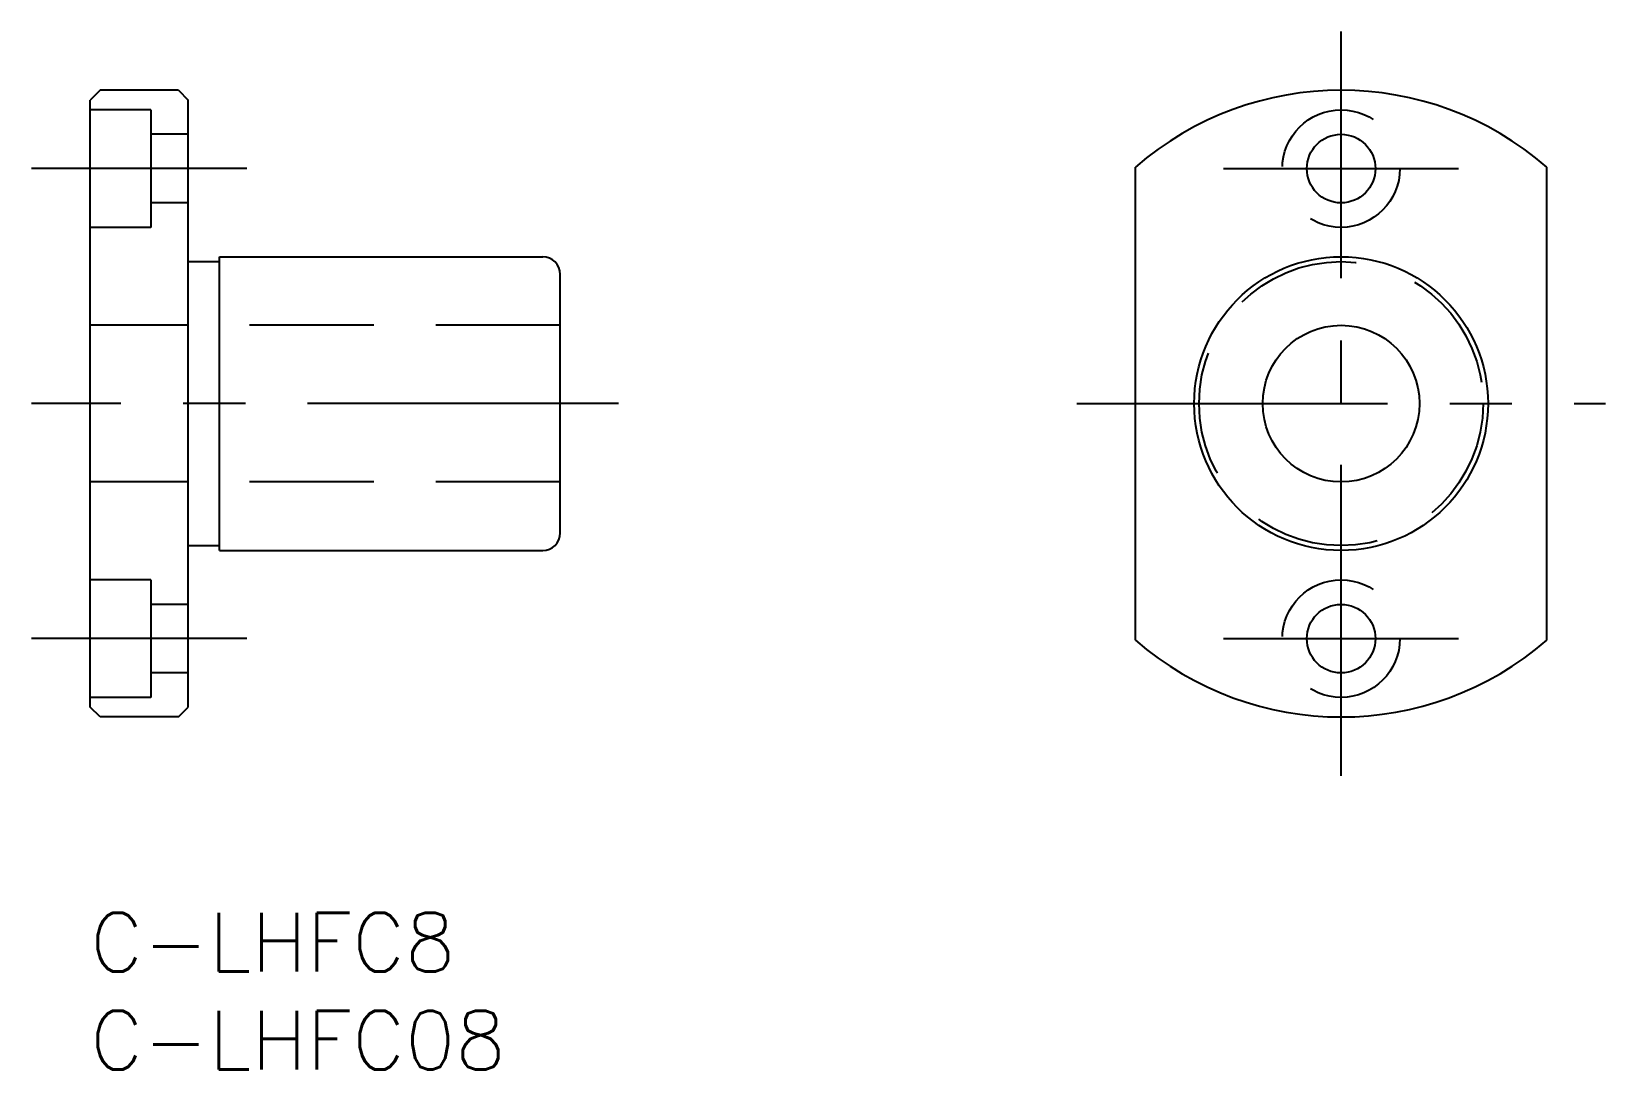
# Model space of a CAD drawing. Extents: x -3 to 77.4, y -8 to 45.
import ezdxf

# ---------------------------------------------------------------- set-up
doc = ezdxf.new("R2010")
doc.units = 0
doc.header["$LTSCALE"] = 0.5
doc.linetypes.add('CENTER', pattern=[50.8, 31.75, -6.35, 6.35, -6.35])
doc.linetypes.add('DASHED', pattern=[19.05, 12.7, -6.35])
for name, color, linetype in [('MSM_CENTER', 1, 'CENTER'), ('MSM_CONTINUOUS', 7, 'CONTINUOUS'), ('MSM_DASHED', 4, 'DASHED'), ('MSM_PART_NUMBER', 7, 'CONTINUOUS')]:
    doc.layers.add(name, color=color, linetype=linetype)
doc.styles.get("Standard").update_dxf_attribs({"font": 'txt.shx', "height": 1, "bigfont": 'bigfont.shx'})

# ---------------------------------------------------------------- blocks, each defined once
blk = doc.blocks.new('*U25')
at = {"layer": 'MSM_PART_NUMBER'}
blk.add_text('C-LHFC8', height=3, dxfattribs=at).set_placement((0, -3))
blk = doc.blocks.new('*U26')
at = {"layer": 'MSM_PART_NUMBER'}
blk.add_text('C-LHFC08', height=3, dxfattribs=at).set_placement((0, -8))

msp = doc.modelspace()

# ---------------------------------------------------------------- linework, layer by layer
at = {"layer": 'MSM_CENTER', "color": 1, "linetype": 'CENTER'}
msp.add_line((63.863, 7), (63.863, 45), dxfattribs=at)
at = {"layer": 'MSM_CENTER'}
for p, q in [((8, 38), (-3, 38)), ((57.863, 38), (69.863, 38)), ((26.97, 26), (-3, 26)), ((50.363, 26), (77.363, 26)), ((8, 14), (-3, 14)), ((57.863, 14), (69.863, 14))]:
    msp.add_line(p, q, dxfattribs=at)
at = {"layer": 'MSM_CONTINUOUS'}
for p, q in [((0.5, 42), (0, 41.5)), ((4.5, 42), (0.5, 42)), ((4.5, 42), (5, 41.5)), ((0, 10.5), (0, 41.5)), ((5, 10.5), (5, 41.5)), ((53.363, 13.927), (53.363, 38.073)), ((74.363, 13.927), (74.363, 38.073)), ((5, 33.25), (6.6, 33.25)), ((6.6, 33.5), (23.1, 33.5)), ((6.6, 18.5), (6.6, 33.5)), ((24, 19.4), (24, 32.6)), ((5, 18.75), (6.6, 18.75)), ((6.6, 18.5), (23.1, 18.5)), ((9.125, 18.5), (9.125, 18.5)), ((13.25, 18.5), (13.25, 18.5)), ((0.5, 10), (0, 10.5)), ((4.5, 10), (5, 10.5)), ((4.5, 10), (0.5, 10))]:
    msp.add_line(p, q, dxfattribs=at)
for centre, radius in [((63.863, 38), 1.75), ((63.863, 26), 7.5), ((63.863, 26), 4), ((63.863, 14), 1.75)]:
    msp.add_circle(centre, radius, dxfattribs=at)
for centre, radius, start, end in [((63.863, 26), 16, 48.9855, 131.0145), ((23.1, 32.6), 0.9, 0, 90), ((23.1, 19.4), 0.9, 270, 0), ((63.863, 26), 16, 228.9855, 311.0145)]:
    msp.add_arc(centre, radius, start, end, dxfattribs=at)
at = {"layer": 'MSM_DASHED'}
for p, q in [((3.1, 41), (0, 41)), ((3.1, 41), (3.1, 35)), ((5, 39.75), (3.1, 39.75)), ((5, 36.25), (3.1, 36.25)), ((3.1, 35), (0, 35)), ((24, 30), (0, 30)), ((24, 22), (0, 22)), ((3.1, 17), (0, 17)), ((3.1, 17), (3.1, 11)), ((5, 15.75), (3.1, 15.75)), ((5, 12.25), (3.1, 12.25)), ((3.1, 11), (0, 11))]:
    msp.add_line(p, q, dxfattribs=at)
for centre, radius in [((63.863, 38), 3), ((63.863, 26), 7.25), ((63.863, 14), 3)]:
    msp.add_circle(centre, radius, dxfattribs=at)

# ---------------------------------------------------------------- block references
at = {"layer": 'MSM_CONTINUOUS'}
for name in ['*U25', '*U26']:
    msp.add_blockref(name, (0, 0), dxfattribs=at)

doc.saveas('drawing.dxf')
